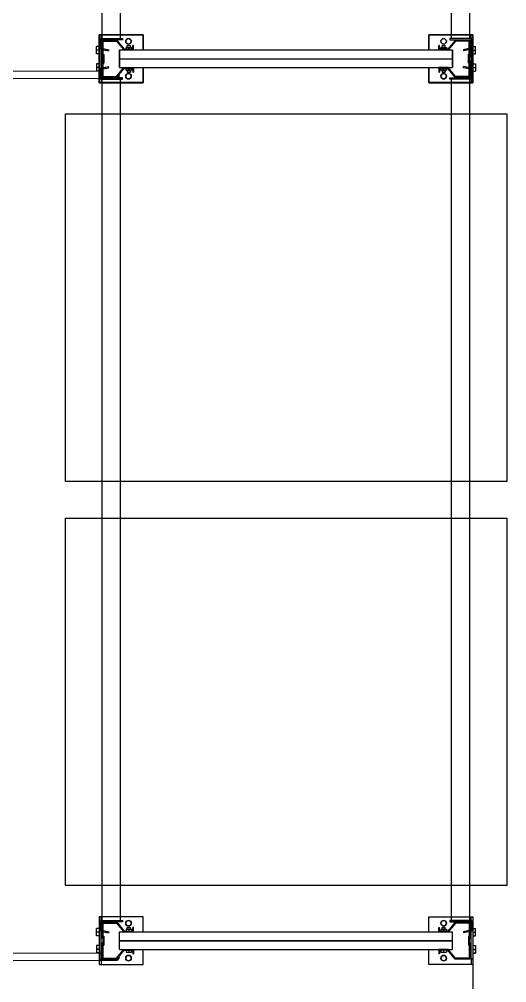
# Model space of a CAD drawing. Header units: metres. Extents: x 0 to 8715937, y -236336 to 216.
# Drawn here: x 140.698 to 142.023, y 73.08 to 75.702 of the extents above; entities that cross this region are included whole.
import ezdxf

# ---------------------------------------------------------------- set-up
doc = ezdxf.new("R2010")
doc.units = ezdxf.units.M
doc.header["$MEASUREMENT"] = 0
for name, color, linetype in [('0-BLOCK-EQUIPAMIENTO', 7, 'Continuous'), ('AAA BAST', 5, 'Continuous'), ('AAA CONECT', 3, 'Continuous'), ('AAA LARG', 1, 'Continuous'), ('AAA PALLETS', 7, 'Continuous'), ('INSTALACIONES', 165, 'Continuous')]:
    doc.layers.add(name, color=color, linetype=linetype)

# ---------------------------------------------------------------- blocks, each defined once
blk = doc.blocks.new('1A MODULO SIMPLE')
at = {"layer": 'AAA BAST'}
for points in [[(-2.1307, 1.015), (-2.1307, 1.017), (-2.1407, 1.017), (-2.1407, 1.04), (-2.1167, 1.06), (-2.1167, 1.1), (-2.1567, 1.1), (-2.1567, 1.098), (-2.1767, 1.098), (-2.1767, 1.1), (-2.2167, 1.1), (-2.2167, 1.06), (-2.1927, 1.04), (-2.1927, 1.017), (-2.2027, 1.017), (-2.2027, 1.015), (-2.1907, 1.015), (-2.1907, 1.0409), (-2.2147, 1.0609), (-2.2147, 1.098), (-2.1787, 1.098), (-2.1787, 1.096), (-2.1547, 1.096), (-2.1547, 1.098), (-2.1187, 1.098), (-2.1187, 1.0609), (-2.1427, 1.0409), (-2.1427, 1.015)], [(0.1973, 1.015), (0.1973, 1.017), (0.2073, 1.017), (0.2073, 1.04), (0.1833, 1.06), (0.1833, 1.1), (0.2233, 1.1), (0.2233, 1.098), (0.2433, 1.098), (0.2433, 1.1), (0.2833, 1.1), (0.2833, 1.06), (0.2593, 1.04), (0.2593, 1.017), (0.2693, 1.017), (0.2693, 1.015), (0.2573, 1.015), (0.2573, 1.0409), (0.2813, 1.0609), (0.2813, 1.098), (0.2453, 1.098), (0.2453, 1.096), (0.2213, 1.096), (0.2213, 1.098), (0.1853, 1.098), (0.1853, 1.0609), (0.2093, 1.0409), (0.2093, 1.015)], [(-2.1307, 0.185), (-2.1307, 0.183), (-2.1407, 0.183), (-2.1407, 0.16), (-2.1167, 0.14), (-2.1167, 0.1), (-2.1567, 0.1), (-2.1567, 0.102), (-2.1767, 0.102), (-2.1767, 0.1), (-2.2167, 0.1), (-2.2167, 0.14), (-2.1927, 0.16), (-2.1927, 0.183), (-2.2027, 0.183), (-2.2027, 0.185), (-2.1907, 0.185), (-2.1907, 0.1591), (-2.2147, 0.1391), (-2.2147, 0.102), (-2.1787, 0.102), (-2.1787, 0.104), (-2.1547, 0.104), (-2.1547, 0.102), (-2.1187, 0.102), (-2.1187, 0.1391), (-2.1427, 0.1591), (-2.1427, 0.185)], [(0.1973, 0.185), (0.1973, 0.183), (0.2073, 0.183), (0.2073, 0.16), (0.1833, 0.14), (0.1833, 0.1), (0.2233, 0.1), (0.2233, 0.102), (0.2433, 0.102), (0.2433, 0.1), (0.2833, 0.1), (0.2833, 0.14), (0.2593, 0.16), (0.2593, 0.183), (0.2693, 0.183), (0.2693, 0.185), (0.2573, 0.185), (0.2573, 0.1591), (0.2813, 0.1391), (0.2813, 0.102), (0.2453, 0.102), (0.2453, 0.104), (0.2213, 0.104), (0.2213, 0.102), (0.1853, 0.102), (0.1853, 0.1391), (0.2093, 0.1591), (0.2093, 0.185)]]:
    blk.add_hatch(color=251, dxfattribs=at).paths.add_polyline_path(points)
at = {"layer": 'AAA BAST', "color": 251}
for p, q in [((-2.2167, 1.1082), (-2.2317, 1.1082)), ((-2.2317, 1.1082), (-2.2317, 0.9882)), ((-2.2167, 1.1032), (-2.2317, 1.1032)), ((-2.1167, 1.1082), (-2.2167, 1.1082)), ((-2.2167, 1.1082), (-2.2167, 1.1032)), ((-2.2167, 1.1032), (-2.1167, 1.1032)), ((-2.2067, 1.1), (-2.2067, 1.1032)), ((-2.2067, 1.1032), (-2.1737, 1.1032)), ((-2.1802, 1.1152), (-2.2002, 1.1152)), ((-2.2002, 1.1082), (-2.2002, 1.1152)), ((-2.1902, 1.1082), (-2.1902, 1.1152)), ((-2.1802, 1.1082), (-2.1802, 1.1152)), ((-2.1737, 1.1), (-2.1737, 1.1032)), ((-2.1597, 1.1), (-2.1597, 1.1032)), ((-2.1532, 1.1152), (-2.1332, 1.1152)), ((-2.1532, 1.1082), (-2.1532, 1.1152)), ((-2.1432, 1.1082), (-2.1432, 1.1152)), ((-2.1332, 1.1082), (-2.1332, 1.1152)), ((-2.1267, 1.1), (-2.1267, 1.1032)), ((-2.1167, 1.1032), (-2.1167, 1.1082)), ((-2.1017, 1.1082), (-2.1167, 1.1082)), ((-2.1167, 1.1032), (-2.1017, 1.1032)), ((-2.1017, 0.9882), (-2.1017, 1.1082)), ((0.1683, 0.9882), (0.1683, 1.1082)), ((0.1683, 1.1082), (0.1833, 1.1082)), ((0.1833, 1.1032), (0.1683, 1.1032)), ((0.1833, 1.1032), (0.1833, 1.1082)), ((0.1833, 1.1082), (0.2833, 1.1082)), ((0.2833, 1.1032), (0.1833, 1.1032)), ((0.1933, 1.1), (0.1933, 1.1032)), ((0.2198, 1.1152), (0.1998, 1.1152)), ((0.1998, 1.1082), (0.1998, 1.1152)), ((0.2098, 1.1082), (0.2098, 1.1152)), ((0.2198, 1.1082), (0.2198, 1.1152)), ((0.2263, 1.1), (0.2263, 1.1032)), ((0.2403, 1.1), (0.2403, 1.1032)), ((0.2733, 1.1032), (0.2403, 1.1032)), ((0.2468, 1.1152), (0.2668, 1.1152)), ((0.2468, 1.1082), (0.2468, 1.1152)), ((0.2568, 1.1082), (0.2568, 1.1152)), ((0.2668, 1.1082), (0.2668, 1.1152)), ((0.2733, 1.1), (0.2733, 1.1032)), ((0.2833, 1.1082), (0.2833, 1.1032)), ((0.2833, 1.1082), (0.2983, 1.1082)), ((0.2833, 1.1032), (0.2983, 1.1032)), ((0.2983, 1.1082), (0.2983, 0.9882)), ((-2.1767, 1.1), (-2.2167, 1.1)), ((-2.2167, 1.1), (-2.2167, 1.06)), ((-2.2147, 1.098), (-2.2147, 1.0609)), ((-2.1787, 1.098), (-2.2147, 1.098)), ((-2.1787, 1.098), (-2.1787, 1.096)), ((-2.1547, 1.096), (-2.1787, 1.096)), ((-2.1767, 1.1), (-2.1767, 1.098)), ((-2.1767, 1.1), (-2.1737, 1.1)), ((-2.1567, 1.098), (-2.1767, 1.098)), ((-2.1567, 1.1), (-2.1597, 1.1)), ((-2.1167, 1.1), (-2.1567, 1.1)), ((-2.1567, 1.1), (-2.1567, 1.098)), ((-2.1187, 1.098), (-2.1547, 1.098)), ((-2.1547, 1.098), (-2.1547, 1.096)), ((-2.1187, 1.098), (-2.1187, 1.0609)), ((-2.1167, 1.1), (-2.1167, 1.06)), ((0.1833, 1.1), (0.2233, 1.1)), ((0.1833, 1.1), (0.1833, 1.06)), ((0.1853, 1.098), (0.1853, 1.0609)), ((0.1853, 1.098), (0.2213, 1.098)), ((0.2213, 1.098), (0.2213, 1.096)), ((0.2213, 1.096), (0.2453, 1.096)), ((0.2233, 1.1), (0.2233, 1.098)), ((0.2233, 1.1), (0.2263, 1.1)), ((0.2233, 1.098), (0.2433, 1.098)), ((0.2433, 1.1), (0.2403, 1.1)), ((0.2433, 1.1), (0.2833, 1.1)), ((0.2433, 1.1), (0.2433, 1.098)), ((0.2453, 1.098), (0.2813, 1.098)), ((0.2453, 1.098), (0.2453, 1.096)), ((0.2813, 1.098), (0.2813, 1.0609)), ((0.2833, 1.1), (0.2833, 1.06)), ((-2.2167, 1.06), (-2.1927, 1.04)), ((-2.2147, 1.0609), (-2.1907, 1.0409)), ((-2.1907, 1.053), (-2.1667, 1.053)), ((-2.1907, 0.147), (-2.1907, 1.053)), ((-2.1667, 1.053), (-2.1427, 1.053)), ((-2.1667, 0.147), (-2.1667, 1.053)), ((-2.1187, 1.0609), (-2.1427, 1.0409)), ((-2.1427, 0.147), (-2.1427, 1.053)), ((-2.1167, 1.06), (-2.1407, 1.04)), ((0.1833, 1.06), (0.2073, 1.04)), ((0.1853, 1.0609), (0.2093, 1.0409)), ((0.2333, 1.053), (0.2093, 1.053)), ((0.2093, 0.147), (0.2093, 1.053)), ((0.2573, 1.053), (0.2333, 1.053)), ((0.2333, 0.147), (0.2333, 1.053)), ((0.2813, 1.0609), (0.2573, 1.0409)), ((0.2573, 0.147), (0.2573, 1.053)), ((0.2833, 1.06), (0.2593, 1.04)), ((-2.1927, 1.036), (-2.1977, 1.036)), ((-2.1977, 1.021), (-2.1977, 1.036)), ((-2.1927, 1.0285), (-2.1977, 1.0285)), ((-2.1927, 1.04), (-2.1927, 1.017)), ((-2.1907, 1.0409), (-2.1907, 1.015)), ((-2.1427, 1.0409), (-2.1427, 1.015)), ((-2.1407, 1.04), (-2.1407, 1.017)), ((-2.1357, 1.036), (-2.1407, 1.036)), ((-2.1407, 1.021), (-2.1407, 1.036)), ((-2.1357, 1.0285), (-2.1407, 1.0285)), ((-2.1357, 1.021), (-2.1357, 1.036)), ((-2.1357, 1.0328), (-2.1307, 1.0328)), ((-2.1357, 1.0243), (-2.1307, 1.0243)), ((-2.1307, 1.0243), (-2.1307, 1.0328)), ((0.2023, 1.0328), (0.1973, 1.0328)), ((0.1973, 1.0243), (0.1973, 1.0328)), ((0.2023, 1.0243), (0.1973, 1.0243)), ((0.2023, 1.036), (0.2073, 1.036)), ((0.2023, 1.021), (0.2023, 1.036)), ((0.2023, 1.0285), (0.2073, 1.0285)), ((0.2073, 1.04), (0.2073, 1.017)), ((0.2073, 1.021), (0.2073, 1.036)), ((0.2093, 1.0409), (0.2093, 1.015)), ((0.2573, 1.0409), (0.2573, 1.015)), ((0.2593, 1.04), (0.2593, 1.017)), ((0.2593, 1.036), (0.2643, 1.036)), ((0.2593, 1.0285), (0.2643, 1.0285)), ((0.2643, 1.021), (0.2643, 1.036)), ((-2.1927, 1.017), (-2.2027, 1.017)), ((-2.2027, 1.017), (-2.2027, 1.015)), ((-2.1907, 1.015), (-2.2027, 1.015)), ((-2.1927, 1.021), (-2.1977, 1.021)), ((-2.1427, 1.015), (-2.1307, 1.015)), ((-2.1357, 1.021), (-2.1407, 1.021)), ((-2.1407, 1.017), (-2.1307, 1.017)), ((-2.1307, 1.015), (-2.1307, 1.017)), ((0.2073, 1.017), (0.1973, 1.017)), ((0.1973, 1.015), (0.1973, 1.017)), ((0.2093, 1.015), (0.1973, 1.015)), ((0.2023, 1.021), (0.2073, 1.021)), ((0.2573, 1.015), (0.2693, 1.015)), ((0.2593, 1.021), (0.2643, 1.021)), ((0.2593, 1.017), (0.2693, 1.017)), ((0.2693, 1.017), (0.2693, 1.015)), ((-2.2317, 0.9882), (-2.1907, 0.9882)), ((-2.1427, 0.9882), (-2.1017, 0.9882)), ((0.2093, 0.9882), (0.1683, 0.9882)), ((0.2983, 0.9882), (0.2573, 0.9882)), ((-2.2317, 0.0918), (-2.2317, 0.2118)), ((-2.2317, 0.2118), (-2.1907, 0.2118)), ((-2.1427, 0.2118), (-2.1017, 0.2118)), ((-2.1017, 0.2118), (-2.1017, 0.0918)), ((0.2093, 0.2118), (0.1683, 0.2118)), ((0.1683, 0.2118), (0.1683, 0.0918)), ((0.2983, 0.2118), (0.2573, 0.2118)), ((0.2983, 0.0918), (0.2983, 0.2118)), ((-2.1907, 0.185), (-2.2027, 0.185)), ((-2.2027, 0.183), (-2.2027, 0.185)), ((-2.1907, 0.1591), (-2.1907, 0.185)), ((-2.1427, 0.1591), (-2.1427, 0.185)), ((-2.1427, 0.185), (-2.1307, 0.185)), ((-2.1307, 0.185), (-2.1307, 0.183)), ((0.2093, 0.185), (0.1973, 0.185)), ((0.1973, 0.185), (0.1973, 0.183)), ((0.2093, 0.1591), (0.2093, 0.185)), ((0.2573, 0.1591), (0.2573, 0.185)), ((0.2573, 0.185), (0.2693, 0.185)), ((0.2693, 0.183), (0.2693, 0.185)), ((-2.2167, 0.14), (-2.1927, 0.16)), ((-2.2147, 0.1391), (-2.1907, 0.1591)), ((-2.1927, 0.183), (-2.2027, 0.183)), ((-2.1927, 0.1801), (-2.1977, 0.1801)), ((-2.1977, 0.1651), (-2.1977, 0.1801)), ((-2.1927, 0.1726), (-2.1977, 0.1726)), ((-2.1927, 0.1651), (-2.1977, 0.1651)), ((-2.1927, 0.16), (-2.1927, 0.183)), ((-2.1187, 0.1391), (-2.1427, 0.1591)), ((-2.1407, 0.16), (-2.1407, 0.183)), ((-2.1407, 0.183), (-2.1307, 0.183)), ((-2.1357, 0.1801), (-2.1407, 0.1801)), ((-2.1407, 0.1651), (-2.1407, 0.1801)), ((-2.1357, 0.1726), (-2.1407, 0.1726)), ((-2.1357, 0.1651), (-2.1407, 0.1651)), ((-2.1167, 0.14), (-2.1407, 0.16)), ((-2.1357, 0.1651), (-2.1357, 0.1801)), ((-2.1357, 0.1768), (-2.1307, 0.1768)), ((-2.1357, 0.1683), (-2.1307, 0.1683)), ((-2.1307, 0.1683), (-2.1307, 0.1768)), ((0.1833, 0.14), (0.2073, 0.16)), ((0.1853, 0.1391), (0.2093, 0.1591)), ((0.2073, 0.183), (0.1973, 0.183)), ((0.2023, 0.1768), (0.1973, 0.1768)), ((0.1973, 0.1683), (0.1973, 0.1768)), ((0.2023, 0.1683), (0.1973, 0.1683)), ((0.2023, 0.1801), (0.2073, 0.1801)), ((0.2023, 0.1651), (0.2023, 0.1801)), ((0.2023, 0.1726), (0.2073, 0.1726)), ((0.2023, 0.1651), (0.2073, 0.1651)), ((0.2073, 0.16), (0.2073, 0.183)), ((0.2073, 0.1651), (0.2073, 0.1801)), ((0.2813, 0.1391), (0.2573, 0.1591)), ((0.2593, 0.16), (0.2593, 0.183)), ((0.2593, 0.183), (0.2693, 0.183)), ((0.2593, 0.1801), (0.2643, 0.1801)), ((0.2593, 0.1726), (0.2643, 0.1726)), ((0.2593, 0.1651), (0.2643, 0.1651)), ((0.2833, 0.14), (0.2593, 0.16)), ((0.2643, 0.1651), (0.2643, 0.1801)), ((-2.2167, 0.1), (-2.2167, 0.14)), ((-2.2147, 0.102), (-2.2147, 0.1391)), ((-2.1907, 0.147), (-2.1667, 0.147)), ((-2.1667, 0.147), (-2.1427, 0.147)), ((-2.1187, 0.102), (-2.1187, 0.1391)), ((-2.1167, 0.1), (-2.1167, 0.14)), ((0.1833, 0.1), (0.1833, 0.14)), ((0.1853, 0.102), (0.1853, 0.1391)), ((0.2333, 0.147), (0.2093, 0.147)), ((0.2573, 0.147), (0.2333, 0.147)), ((0.2813, 0.102), (0.2813, 0.1391)), ((0.2833, 0.1), (0.2833, 0.14)), ((-2.2167, 0.0968), (-2.2317, 0.0968)), ((-2.2167, 0.0918), (-2.2317, 0.0918)), ((-2.1767, 0.1), (-2.2167, 0.1)), ((-2.2167, 0.0968), (-2.1167, 0.0968)), ((-2.2167, 0.0918), (-2.2167, 0.0968)), ((-2.1167, 0.0918), (-2.2167, 0.0918)), ((-2.1787, 0.102), (-2.2147, 0.102)), ((-2.2067, 0.1), (-2.2067, 0.0968)), ((-2.2067, 0.0968), (-2.1737, 0.0968)), ((-2.2002, 0.0918), (-2.2002, 0.0848)), ((-2.1802, 0.0848), (-2.2002, 0.0848)), ((-2.1902, 0.0918), (-2.1902, 0.0848)), ((-2.1802, 0.0918), (-2.1802, 0.0848)), ((-2.1787, 0.102), (-2.1787, 0.104)), ((-2.1547, 0.104), (-2.1787, 0.104)), ((-2.1567, 0.102), (-2.1767, 0.102)), ((-2.1767, 0.1), (-2.1767, 0.102)), ((-2.1767, 0.1), (-2.1737, 0.1)), ((-2.1737, 0.1), (-2.1737, 0.0968)), ((-2.1597, 0.1), (-2.1597, 0.0968)), ((-2.1567, 0.1), (-2.1597, 0.1)), ((-2.1567, 0.1), (-2.1567, 0.102)), ((-2.1167, 0.1), (-2.1567, 0.1)), ((-2.1547, 0.102), (-2.1547, 0.104)), ((-2.1187, 0.102), (-2.1547, 0.102)), ((-2.1532, 0.0918), (-2.1532, 0.0848)), ((-2.1532, 0.0848), (-2.1332, 0.0848)), ((-2.1432, 0.0918), (-2.1432, 0.0848)), ((-2.1332, 0.0918), (-2.1332, 0.0848)), ((-2.1267, 0.1), (-2.1267, 0.0968)), ((-2.1167, 0.0968), (-2.1167, 0.0918)), ((-2.1167, 0.0968), (-2.1017, 0.0968)), ((-2.1017, 0.0918), (-2.1167, 0.0918)), ((0.1833, 0.0968), (0.1683, 0.0968)), ((0.1683, 0.0918), (0.1833, 0.0918)), ((0.1833, 0.1), (0.2233, 0.1)), ((0.2833, 0.0968), (0.1833, 0.0968)), ((0.1833, 0.0968), (0.1833, 0.0918)), ((0.1833, 0.0918), (0.2833, 0.0918)), ((0.1853, 0.102), (0.2213, 0.102)), ((0.1933, 0.1), (0.1933, 0.0968)), ((0.1998, 0.0918), (0.1998, 0.0848)), ((0.2198, 0.0848), (0.1998, 0.0848)), ((0.2098, 0.0918), (0.2098, 0.0848)), ((0.2198, 0.0918), (0.2198, 0.0848)), ((0.2213, 0.102), (0.2213, 0.104)), ((0.2213, 0.104), (0.2453, 0.104)), ((0.2233, 0.102), (0.2433, 0.102)), ((0.2233, 0.1), (0.2233, 0.102)), ((0.2233, 0.1), (0.2263, 0.1)), ((0.2263, 0.1), (0.2263, 0.0968)), ((0.2403, 0.1), (0.2403, 0.0968)), ((0.2433, 0.1), (0.2403, 0.1)), ((0.2733, 0.0968), (0.2403, 0.0968)), ((0.2433, 0.1), (0.2433, 0.102)), ((0.2433, 0.1), (0.2833, 0.1)), ((0.2453, 0.102), (0.2453, 0.104)), ((0.2453, 0.102), (0.2813, 0.102)), ((0.2468, 0.0918), (0.2468, 0.0848)), ((0.2468, 0.0848), (0.2668, 0.0848)), ((0.2568, 0.0918), (0.2568, 0.0848)), ((0.2668, 0.0918), (0.2668, 0.0848)), ((0.2733, 0.1), (0.2733, 0.0968)), ((0.2833, 0.0918), (0.2833, 0.0968)), ((0.2833, 0.0968), (0.2983, 0.0968)), ((0.2833, 0.0918), (0.2983, 0.0918))]:
    blk.add_line(p, q, dxfattribs=at)
for centre in [(-2.2141, 1.0285), (-2.1192, 1.0285), (0.1859, 1.0285), (0.2808, 1.0285), (-2.2141, 0.1715), (-2.1192, 0.1715), (0.1859, 0.1715), (0.2808, 0.1715)]:
    blk.add_circle(centre, 0.0075, dxfattribs=at)
at = {"layer": 'AAA LARG', "color": 251}
for p, q in [((-2.1407, 1.105), (-2.1454, 1.0829)), ((-2.1381, 1.1018), (-2.1422, 1.0822)), ((-2.1407, 1.105), (-2.1117, 1.105)), ((-2.1149, 1.1018), (-2.1381, 1.1018)), ((-2.1149, 1.045), (-2.1149, 1.1018)), ((-2.1117, 1.105), (-2.1117, 1.045)), ((0.2073, 1.105), (0.1783, 1.105)), ((0.1783, 1.105), (0.1783, 1.045)), ((0.1815, 1.045), (0.1815, 1.1018)), ((0.1815, 1.1018), (0.2047, 1.1018)), ((0.2047, 1.1018), (0.2089, 1.0822)), ((0.2073, 1.105), (0.212, 1.0829)), ((-2.1422, 1.0822), (-2.1454, 1.0829)), ((-2.1117, 1.1), (0.1783, 1.1)), ((0.2089, 1.0822), (0.212, 1.0829)), ((-2.1117, 1.05), (0.1783, 1.05)), ((-2.1117, 1.045), (-2.1149, 1.045)), ((0.1783, 1.045), (0.1815, 1.045)), ((-2.1117, 0.155), (-2.1149, 0.155)), ((-2.1149, 0.155), (-2.1149, 0.0982)), ((-2.1117, 0.095), (-2.1117, 0.155)), ((-2.1117, 0.15), (0.1783, 0.15)), ((0.1783, 0.095), (0.1783, 0.155)), ((0.1783, 0.155), (0.1815, 0.155)), ((0.1815, 0.155), (0.1815, 0.0982)), ((-2.1422, 0.1178), (-2.1454, 0.1171)), ((-2.1407, 0.095), (-2.1454, 0.1171)), ((-2.1381, 0.0982), (-2.1422, 0.1178)), ((0.2047, 0.0982), (0.2089, 0.1178)), ((0.2073, 0.095), (0.212, 0.1171)), ((0.2089, 0.1178), (0.212, 0.1171)), ((-2.1407, 0.095), (-2.1117, 0.095)), ((-2.1149, 0.0982), (-2.1381, 0.0982)), ((-2.1117, 0.1), (0.1783, 0.1)), ((0.2073, 0.095), (0.1783, 0.095)), ((0.1815, 0.0982), (0.2047, 0.0982))]:
    blk.add_line(p, q, dxfattribs=at)
at = {"layer": 'AAA PALLETS', "color": 251, "ltscale": 0.21}
for p, q in [((-1.0167, 1.2), (-2.0167, 1.2)), ((-2.0167, 1.2), (-2.0167, 0)), ((-1.0167, 0), (-1.0167, 1.2)), ((0.0833, 1.2), (-0.9167, 1.2)), ((-0.9167, 1.2), (-0.9167, 0)), ((0.0833, 0), (0.0833, 1.2)), ((-2.0167, 0), (-1.0167, 0)), ((-0.9167, 0), (0.0833, 0))]:
    blk.add_line(p, q, dxfattribs=at)
blk = doc.blocks.new('1A MODULO D FTE COL')
at = {"layer": 'AAA CONECT', "color": 251, "lineweight": 5}
for p, q in [((-2.213, 0.5973), (-2.2207, 0.5909)), ((-2.2207, 0.59), (-2.2207, -0.0409)), ((-2.2117, 0.5958), (-2.2187, 0.59)), ((-2.2187, 0.5484), (-2.2187, 0.59)), ((-2.213, 0.5973), (-2.2117, 0.5958)), ((0.187, 0.5973), (0.1793, 0.5909)), ((0.1793, 0.59), (0.1793, -0.0409)), ((0.1883, 0.5958), (0.1813, 0.59)), ((0.1813, 0.5484), (0.1813, 0.59)), ((0.187, 0.5973), (0.1883, 0.5958)), ((-2.2187, 0.5484), (-2.2057, 0.5484)), ((-2.2007, 0.5434), (-2.2057, 0.5484)), ((-2.2007, 0.5434), (-2.2007, 0.0066)), ((0.1813, 0.5484), (0.1943, 0.5484)), ((0.1993, 0.5434), (0.1943, 0.5484)), ((0.1993, 0.5434), (0.1993, 0.0066)), ((-2.2187, 0.0016), (-2.2187, -0.04)), ((-2.2187, 0.0016), (-2.2057, 0.0016)), ((-2.2007, 0.0066), (-2.2057, 0.0016)), ((0.1813, 0.0016), (0.1813, -0.04)), ((0.1813, 0.0016), (0.1943, 0.0016)), ((0.1993, 0.0066), (0.1943, 0.0016)), ((-2.213, -0.0473), (-2.2207, -0.0409)), ((-2.2117, -0.0458), (-2.2187, -0.04)), ((-2.213, -0.0473), (-2.2117, -0.0458)), ((0.187, -0.0473), (0.1793, -0.0409)), ((0.1883, -0.0458), (0.1813, -0.04)), ((0.187, -0.0473), (0.1883, -0.0458))]:
    blk.add_line(p, q, dxfattribs=at)
at = {"layer": 'AAA BAST', "color": 251, "lineweight": 5}
for p in [(0, 0.45), (0, -1.1)]:
    blk.add_blockref('1A MODULO SIMPLE', p, dxfattribs=at)
blk = doc.blocks.new('DPM-EQUIPAMIENTO')
at = {"layer": 'INSTALACIONES', "ltscale": 0.1}
blk.add_line((54.2115, 73.1293), (54.2115, 72.1293), dxfattribs=at)
at = {"layer": 'AAA BAST', "xscale": -1, "rotation": 270}
for p in [(52.6533, 77.7609), (52.6533, 75.3609)]:
    blk.add_blockref('1A MODULO D FTE COL', p, dxfattribs=at)

msp = doc.modelspace()

# ---------------------------------------------------------------- hatches: boundary and pattern name
at = {"layer": 'AAA BAST'}
for points in [[(141.0083, 75.5583), (141.0063, 75.5583), (141.0063, 75.5683), (140.9833, 75.5683), (140.9633, 75.5443), (140.9233, 75.5443), (140.9233, 75.5843), (140.9253, 75.5843), (140.9253, 75.6043), (140.9233, 75.6043), (140.9233, 75.6443), (140.9633, 75.6443), (140.9833, 75.6203), (141.0063, 75.6203), (141.0063, 75.6303), (141.0083, 75.6303), (141.0083, 75.6183), (140.9824, 75.6183), (140.9624, 75.6423), (140.9253, 75.6423), (140.9253, 75.6063), (140.9273, 75.6063), (140.9273, 75.5823), (140.9253, 75.5823), (140.9253, 75.5463), (140.9624, 75.5463), (140.9824, 75.5703), (141.0083, 75.5703)], [(141.0083, 75.6303), (141.0063, 75.6303), (141.0063, 75.6203), (140.9833, 75.6203), (140.9633, 75.6443), (140.9233, 75.6443), (140.9233, 75.6043), (140.9253, 75.6043), (140.9253, 75.5843), (140.9233, 75.5843), (140.9233, 75.5443), (140.9633, 75.5443), (140.9833, 75.5683), (141.0063, 75.5683), (141.0063, 75.5583), (141.0083, 75.5583), (141.0083, 75.5703), (140.9824, 75.5703), (140.9624, 75.5463), (140.9253, 75.5463), (140.9253, 75.5823), (140.9273, 75.5823), (140.9273, 75.6063), (140.9253, 75.6063), (140.9253, 75.6423), (140.9624, 75.6423), (140.9824, 75.6183), (141.0083, 75.6183)], [(141.8383, 75.5583), (141.8403, 75.5583), (141.8403, 75.5683), (141.8633, 75.5683), (141.8833, 75.5443), (141.9233, 75.5443), (141.9233, 75.5843), (141.9213, 75.5843), (141.9213, 75.6043), (141.9233, 75.6043), (141.9233, 75.6443), (141.8833, 75.6443), (141.8633, 75.6203), (141.8403, 75.6203), (141.8403, 75.6303), (141.8383, 75.6303), (141.8383, 75.6183), (141.8642, 75.6183), (141.8842, 75.6423), (141.9213, 75.6423), (141.9213, 75.6063), (141.9193, 75.6063), (141.9193, 75.5823), (141.9213, 75.5823), (141.9213, 75.5463), (141.8842, 75.5463), (141.8642, 75.5703), (141.8383, 75.5703)], [(141.8383, 75.6303), (141.8403, 75.6303), (141.8403, 75.6203), (141.8633, 75.6203), (141.8833, 75.6443), (141.9233, 75.6443), (141.9233, 75.6043), (141.9213, 75.6043), (141.9213, 75.5843), (141.9233, 75.5843), (141.9233, 75.5443), (141.8833, 75.5443), (141.8633, 75.5683), (141.8403, 75.5683), (141.8403, 75.5583), (141.8383, 75.5583), (141.8383, 75.5703), (141.8642, 75.5703), (141.8842, 75.5463), (141.9213, 75.5463), (141.9213, 75.5823), (141.9193, 75.5823), (141.9193, 75.6063), (141.9213, 75.6063), (141.9213, 75.6423), (141.8842, 75.6423), (141.8642, 75.6183), (141.8383, 75.6183)], [(141.0083, 73.2303), (141.0063, 73.2303), (141.0063, 73.2203), (140.9833, 73.2203), (140.9633, 73.2443), (140.9233, 73.2443), (140.9233, 73.2043), (140.9253, 73.2043), (140.9253, 73.1843), (140.9233, 73.1843), (140.9233, 73.1443), (140.9633, 73.1443), (140.9833, 73.1683), (141.0063, 73.1683), (141.0063, 73.1583), (141.0083, 73.1583), (141.0083, 73.1703), (140.9824, 73.1703), (140.9624, 73.1463), (140.9253, 73.1463), (140.9253, 73.1823), (140.9273, 73.1823), (140.9273, 73.2063), (140.9253, 73.2063), (140.9253, 73.2423), (140.9624, 73.2423), (140.9824, 73.2183), (141.0083, 73.2183)], [(141.8383, 73.2303), (141.8403, 73.2303), (141.8403, 73.2203), (141.8633, 73.2203), (141.8833, 73.2443), (141.9233, 73.2443), (141.9233, 73.2043), (141.9213, 73.2043), (141.9213, 73.1843), (141.9233, 73.1843), (141.9233, 73.1443), (141.8833, 73.1443), (141.8633, 73.1683), (141.8403, 73.1683), (141.8403, 73.1583), (141.8383, 73.1583), (141.8383, 73.1703), (141.8642, 73.1703), (141.8842, 73.1463), (141.9213, 73.1463), (141.9213, 73.1823), (141.9193, 73.1823), (141.9193, 73.2063), (141.9213, 73.2063), (141.9213, 73.2423), (141.8842, 73.2423), (141.8642, 73.2183), (141.8383, 73.2183)]]:
    msp.add_hatch(color=251, dxfattribs=at).paths.add_polyline_path(points)

# ---------------------------------------------------------------- linework, layer by layer
at = {"layer": 'AAA BAST', "color": 251}
for p, q in [((140.9151, 75.6443), (140.9151, 75.6593)), ((140.9151, 75.6593), (141.0351, 75.6593)), ((141.0351, 75.6593), (140.9151, 75.6593)), ((140.9151, 75.6593), (140.9151, 75.6443)), ((140.9151, 75.5443), (140.9151, 75.6443)), ((140.9151, 75.6443), (140.9201, 75.6443)), ((140.9201, 75.6443), (140.9151, 75.6443)), ((140.9151, 75.6443), (140.9151, 75.5443)), ((140.9201, 75.6443), (140.9201, 75.6593)), ((140.9201, 75.6443), (140.9201, 75.6593)), ((140.9201, 75.6443), (140.9201, 75.5443)), ((140.9201, 75.5443), (140.9201, 75.6443)), ((140.9233, 75.6043), (140.9233, 75.6443)), ((140.9233, 75.6443), (140.9633, 75.6443)), ((140.9233, 75.6443), (140.9233, 75.6043)), ((140.9233, 75.6443), (140.9633, 75.6443)), ((140.9633, 75.6443), (140.9833, 75.6203)), ((140.9633, 75.6443), (140.9833, 75.6203)), ((141.0351, 75.6593), (141.0351, 75.6183)), ((141.0351, 75.6183), (141.0351, 75.6593)), ((141.9315, 75.6593), (141.8115, 75.6593)), ((141.8115, 75.6593), (141.8115, 75.6183)), ((141.8115, 75.6183), (141.8115, 75.6593)), ((141.8115, 75.6593), (141.9315, 75.6593)), ((141.8833, 75.6443), (141.8633, 75.6203)), ((141.8833, 75.6443), (141.8633, 75.6203)), ((141.9233, 75.6443), (141.8833, 75.6443)), ((141.9233, 75.6443), (141.8833, 75.6443)), ((141.9233, 75.6043), (141.9233, 75.6443)), ((141.9233, 75.6443), (141.9233, 75.6043)), ((141.9265, 75.6443), (141.9265, 75.6593)), ((141.9265, 75.6443), (141.9265, 75.6593)), ((141.9265, 75.6443), (141.9265, 75.5443)), ((141.9315, 75.6443), (141.9265, 75.6443)), ((141.9265, 75.5443), (141.9265, 75.6443)), ((141.9265, 75.6443), (141.9315, 75.6443)), ((141.9315, 75.6443), (141.9315, 75.6593)), ((141.9315, 75.6593), (141.9315, 75.6443)), ((141.9315, 75.5443), (141.9315, 75.6443)), ((141.9315, 75.6443), (141.9315, 75.5443)), ((140.9081, 75.6078), (140.9081, 75.6278)), ((140.9151, 75.6278), (140.9081, 75.6278)), ((140.9081, 75.6078), (140.9081, 75.6278)), ((140.9151, 75.6278), (140.9081, 75.6278)), ((140.9151, 75.6178), (140.9081, 75.6178)), ((140.9151, 75.6178), (140.9081, 75.6178)), ((140.9233, 75.6343), (140.9201, 75.6343)), ((140.9201, 75.6343), (140.9201, 75.6013)), ((140.9233, 75.6343), (140.9201, 75.6343)), ((140.9253, 75.6423), (140.9624, 75.6423)), ((140.9253, 75.6063), (140.9253, 75.6423)), ((140.9253, 75.6423), (140.9624, 75.6423)), ((140.9253, 75.6423), (140.9253, 75.6063)), ((140.9624, 75.6423), (140.9824, 75.6183)), ((140.9624, 75.6423), (140.9824, 75.6183)), ((140.9703, 75.6183), (140.9703, 75.5943)), ((140.9703, 75.6183), (141.8763, 75.6183)), ((140.9703, 75.5943), (140.9703, 75.6183)), ((140.9703, 75.6183), (141.8763, 75.6183)), ((140.9824, 75.6183), (141.0083, 75.6183)), ((140.9824, 75.6183), (141.0083, 75.6183)), ((140.9833, 75.6203), (141.0063, 75.6203)), ((140.9833, 75.6203), (141.0063, 75.6203)), ((140.9884, 75.6203), (140.9884, 75.6253)), ((140.9884, 75.6253), (141.0034, 75.6253)), ((140.9884, 75.6253), (140.9884, 75.6203)), ((140.9884, 75.6253), (141.0034, 75.6253)), ((140.9884, 75.6203), (141.0034, 75.6203)), ((140.9916, 75.6253), (140.9916, 75.6303)), ((140.9916, 75.6303), (141.0001, 75.6303)), ((140.9959, 75.6203), (140.9959, 75.6253)), ((140.9959, 75.6253), (140.9959, 75.6203)), ((141.0001, 75.6253), (141.0001, 75.6303)), ((141.0034, 75.6203), (141.0034, 75.6253)), ((141.0034, 75.6253), (141.0034, 75.6203)), ((141.0063, 75.6203), (141.0063, 75.6303)), ((141.0063, 75.6303), (141.0083, 75.6303)), ((141.0063, 75.6203), (141.0063, 75.6303)), ((141.0083, 75.6303), (141.0063, 75.6303)), ((141.0083, 75.6183), (141.0083, 75.6303)), ((141.0083, 75.6183), (141.0083, 75.6303)), ((141.8383, 75.6183), (141.8383, 75.6303)), ((141.8403, 75.6303), (141.8383, 75.6303)), ((141.8383, 75.6183), (141.8383, 75.6303)), ((141.8383, 75.6303), (141.8403, 75.6303)), ((141.8642, 75.6183), (141.8383, 75.6183)), ((141.8642, 75.6183), (141.8383, 75.6183)), ((141.8403, 75.6203), (141.8403, 75.6303)), ((141.8403, 75.6203), (141.8403, 75.6303)), ((141.8633, 75.6203), (141.8403, 75.6203)), ((141.8633, 75.6203), (141.8403, 75.6203)), ((141.8443, 75.6203), (141.8443, 75.6253)), ((141.8443, 75.6253), (141.8593, 75.6253)), ((141.8443, 75.6253), (141.8443, 75.6203)), ((141.8443, 75.6253), (141.8593, 75.6253)), ((141.8443, 75.6203), (141.8593, 75.6203)), ((141.8476, 75.6253), (141.8476, 75.6303)), ((141.8476, 75.6303), (141.8561, 75.6303)), ((141.8518, 75.6203), (141.8518, 75.6253)), ((141.8518, 75.6253), (141.8518, 75.6203)), ((141.8561, 75.6253), (141.8561, 75.6303)), ((141.8593, 75.6203), (141.8593, 75.6253)), ((141.8593, 75.6253), (141.8593, 75.6203)), ((141.8842, 75.6423), (141.8642, 75.6183)), ((141.8842, 75.6423), (141.8642, 75.6183)), ((141.8763, 75.6183), (141.8763, 75.5943)), ((141.8763, 75.5943), (141.8763, 75.6183)), ((141.9213, 75.6423), (141.8842, 75.6423)), ((141.9213, 75.6423), (141.8842, 75.6423)), ((141.9213, 75.6063), (141.9213, 75.6423)), ((141.9213, 75.6423), (141.9213, 75.6063)), ((141.9233, 75.6343), (141.9265, 75.6343)), ((141.9233, 75.6343), (141.9265, 75.6343)), ((141.9265, 75.6343), (141.9265, 75.6013)), ((141.9315, 75.6278), (141.9385, 75.6278)), ((141.9315, 75.6278), (141.9385, 75.6278)), ((141.9315, 75.6178), (141.9385, 75.6178)), ((141.9315, 75.6178), (141.9385, 75.6178)), ((141.9385, 75.6078), (141.9385, 75.6278)), ((141.9385, 75.6078), (141.9385, 75.6278)), ((140.9151, 75.6078), (140.9081, 75.6078)), ((140.9151, 75.6078), (140.9081, 75.6078)), ((140.9233, 75.6013), (140.9201, 75.6013)), ((140.9233, 75.6013), (140.9201, 75.6013)), ((140.9233, 75.6043), (140.9253, 75.6043)), ((140.9233, 75.6043), (140.9233, 75.6013)), ((140.9233, 75.6043), (140.9253, 75.6043)), ((140.9233, 75.6043), (140.9233, 75.6013)), ((140.9253, 75.6063), (140.9273, 75.6063)), ((140.9253, 75.6063), (140.9273, 75.6063)), ((140.9253, 75.5843), (140.9253, 75.6043)), ((140.9253, 75.6043), (140.9253, 75.5843)), ((140.9273, 75.5823), (140.9273, 75.6063)), ((140.9273, 75.6063), (140.9273, 75.5823)), ((140.9703, 75.5943), (140.9703, 75.5703)), ((140.9703, 75.5943), (141.8763, 75.5943)), ((140.9703, 75.5703), (140.9703, 75.5943)), ((140.9703, 75.5943), (141.8763, 75.5943)), ((141.8763, 75.5943), (141.8763, 75.5703)), ((141.8763, 75.5703), (141.8763, 75.5943)), ((141.9213, 75.6063), (141.9193, 75.6063)), ((141.9193, 75.5823), (141.9193, 75.6063)), ((141.9213, 75.6063), (141.9193, 75.6063)), ((141.9193, 75.6063), (141.9193, 75.5823)), ((141.9213, 75.5843), (141.9213, 75.6043)), ((141.9233, 75.6043), (141.9213, 75.6043)), ((141.9213, 75.6043), (141.9213, 75.5843)), ((141.9233, 75.6043), (141.9213, 75.6043)), ((141.9233, 75.6043), (141.9233, 75.6013)), ((141.9233, 75.6043), (141.9233, 75.6013)), ((141.9233, 75.6013), (141.9265, 75.6013)), ((141.9233, 75.6013), (141.9265, 75.6013)), ((141.9315, 75.6078), (141.9385, 75.6078)), ((141.9315, 75.6078), (141.9385, 75.6078)), ((140.9081, 75.5808), (140.9081, 75.5608)), ((140.9151, 75.5808), (140.9081, 75.5808)), ((140.9081, 75.5808), (140.9081, 75.5608)), ((140.9151, 75.5808), (140.9081, 75.5808)), ((140.9151, 75.5708), (140.9081, 75.5708)), ((140.9151, 75.5708), (140.9081, 75.5708)), ((140.9233, 75.5873), (140.9201, 75.5873)), ((140.9233, 75.5873), (140.9201, 75.5873)), ((140.9201, 75.5543), (140.9201, 75.5873)), ((140.9233, 75.5843), (140.9233, 75.5873)), ((140.9233, 75.5843), (140.9233, 75.5873)), ((140.9233, 75.5443), (140.9233, 75.5843)), ((140.9233, 75.5843), (140.9253, 75.5843)), ((140.9233, 75.5843), (140.9233, 75.5443)), ((140.9233, 75.5843), (140.9253, 75.5843)), ((140.9253, 75.5463), (140.9253, 75.5823)), ((140.9253, 75.5823), (140.9273, 75.5823)), ((140.9253, 75.5823), (140.9253, 75.5463)), ((140.9253, 75.5823), (140.9273, 75.5823)), ((140.9624, 75.5463), (140.9824, 75.5703)), ((140.9624, 75.5463), (140.9824, 75.5703)), ((140.9633, 75.5443), (140.9833, 75.5683)), ((140.9633, 75.5443), (140.9833, 75.5683)), ((140.9703, 75.5703), (141.8763, 75.5703)), ((140.9703, 75.5703), (141.8763, 75.5703)), ((140.9824, 75.5703), (141.0083, 75.5703)), ((140.9824, 75.5703), (141.0083, 75.5703)), ((140.9833, 75.5683), (141.0063, 75.5683)), ((140.9833, 75.5683), (141.0063, 75.5683)), ((140.9884, 75.5633), (140.9884, 75.5683)), ((140.9884, 75.5683), (141.0034, 75.5683)), ((140.9884, 75.5683), (140.9884, 75.5633)), ((140.9959, 75.5633), (140.9959, 75.5683)), ((140.9959, 75.5683), (140.9959, 75.5633)), ((141.0034, 75.5633), (141.0034, 75.5683)), ((141.0034, 75.5683), (141.0034, 75.5633)), ((141.0063, 75.5683), (141.0063, 75.5583)), ((141.0063, 75.5683), (141.0063, 75.5583)), ((141.0083, 75.5703), (141.0083, 75.5583)), ((141.0083, 75.5703), (141.0083, 75.5583)), ((141.0351, 75.5703), (141.0351, 75.5293)), ((141.0351, 75.5293), (141.0351, 75.5703)), ((141.8115, 75.5703), (141.8115, 75.5293)), ((141.8115, 75.5293), (141.8115, 75.5703)), ((141.8642, 75.5703), (141.8383, 75.5703)), ((141.8383, 75.5703), (141.8383, 75.5583)), ((141.8642, 75.5703), (141.8383, 75.5703)), ((141.8383, 75.5703), (141.8383, 75.5583)), ((141.8633, 75.5683), (141.8403, 75.5683)), ((141.8403, 75.5683), (141.8403, 75.5583)), ((141.8633, 75.5683), (141.8403, 75.5683)), ((141.8403, 75.5683), (141.8403, 75.5583)), ((141.8443, 75.5633), (141.8443, 75.5683)), ((141.8443, 75.5683), (141.8593, 75.5683)), ((141.8443, 75.5683), (141.8443, 75.5633)), ((141.8518, 75.5633), (141.8518, 75.5683)), ((141.8518, 75.5683), (141.8518, 75.5633)), ((141.8593, 75.5633), (141.8593, 75.5683)), ((141.8593, 75.5683), (141.8593, 75.5633)), ((141.8833, 75.5443), (141.8633, 75.5683)), ((141.8833, 75.5443), (141.8633, 75.5683)), ((141.8842, 75.5463), (141.8642, 75.5703)), ((141.8842, 75.5463), (141.8642, 75.5703)), ((141.9213, 75.5823), (141.9193, 75.5823)), ((141.9213, 75.5823), (141.9193, 75.5823)), ((141.9233, 75.5843), (141.9213, 75.5843)), ((141.9233, 75.5843), (141.9213, 75.5843)), ((141.9213, 75.5463), (141.9213, 75.5823)), ((141.9213, 75.5823), (141.9213, 75.5463)), ((141.9233, 75.5873), (141.9265, 75.5873)), ((141.9233, 75.5843), (141.9233, 75.5873)), ((141.9233, 75.5873), (141.9265, 75.5873)), ((141.9233, 75.5843), (141.9233, 75.5873)), ((141.9233, 75.5443), (141.9233, 75.5843)), ((141.9233, 75.5843), (141.9233, 75.5443)), ((141.9265, 75.5543), (141.9265, 75.5873)), ((141.9315, 75.5808), (141.9385, 75.5808)), ((141.9315, 75.5808), (141.9385, 75.5808)), ((141.9315, 75.5708), (141.9385, 75.5708)), ((141.9315, 75.5708), (141.9385, 75.5708)), ((141.9385, 75.5808), (141.9385, 75.5608)), ((141.9385, 75.5808), (141.9385, 75.5608)), ((140.9151, 75.5608), (140.9081, 75.5608)), ((140.9151, 75.5608), (140.9081, 75.5608)), ((140.9201, 75.5443), (140.9151, 75.5443)), ((140.9151, 75.5293), (140.9151, 75.5443)), ((140.9151, 75.5443), (140.9201, 75.5443)), ((140.9151, 75.5443), (140.9151, 75.5293)), ((140.9233, 75.5543), (140.9201, 75.5543)), ((140.9233, 75.5543), (140.9201, 75.5543)), ((140.9201, 75.5443), (140.9201, 75.5293)), ((140.9201, 75.5443), (140.9201, 75.5293)), ((140.9233, 75.5443), (140.9633, 75.5443)), ((140.9233, 75.5443), (140.9633, 75.5443)), ((140.9253, 75.5463), (140.9624, 75.5463)), ((140.9253, 75.5463), (140.9624, 75.5463)), ((140.9884, 75.5633), (141.0034, 75.5633)), ((140.9884, 75.5633), (141.0034, 75.5633)), ((140.9916, 75.5633), (140.9916, 75.5583)), ((140.9916, 75.5583), (141.0001, 75.5583)), ((141.0001, 75.5633), (141.0001, 75.5583)), ((141.0083, 75.5583), (141.0063, 75.5583)), ((141.0063, 75.5583), (141.0083, 75.5583)), ((141.8383, 75.5583), (141.8403, 75.5583)), ((141.8403, 75.5583), (141.8383, 75.5583)), ((141.8443, 75.5633), (141.8593, 75.5633)), ((141.8443, 75.5633), (141.8593, 75.5633)), ((141.8476, 75.5633), (141.8476, 75.5583)), ((141.8476, 75.5583), (141.8561, 75.5583)), ((141.8561, 75.5633), (141.8561, 75.5583)), ((141.9233, 75.5443), (141.8833, 75.5443)), ((141.9233, 75.5443), (141.8833, 75.5443)), ((141.9213, 75.5463), (141.8842, 75.5463)), ((141.9213, 75.5463), (141.8842, 75.5463)), ((141.9233, 75.5543), (141.9265, 75.5543)), ((141.9233, 75.5543), (141.9265, 75.5543)), ((141.9265, 75.5443), (141.9315, 75.5443)), ((141.9265, 75.5443), (141.9265, 75.5293)), ((141.9315, 75.5443), (141.9265, 75.5443)), ((141.9265, 75.5443), (141.9265, 75.5293)), ((141.9315, 75.5608), (141.9385, 75.5608)), ((141.9315, 75.5608), (141.9385, 75.5608)), ((141.9315, 75.5293), (141.9315, 75.5443)), ((141.9315, 75.5443), (141.9315, 75.5293)), ((141.0351, 75.5293), (140.9151, 75.5293)), ((140.9151, 75.5293), (141.0351, 75.5293)), ((141.8115, 75.5293), (141.9315, 75.5293)), ((141.9315, 75.5293), (141.8115, 75.5293)), ((141.0351, 73.2593), (140.9151, 73.2593)), ((140.9151, 73.2593), (140.9151, 73.2443)), ((140.9201, 73.2443), (140.9201, 73.2593)), ((141.0351, 73.2183), (141.0351, 73.2593)), ((141.8115, 73.2183), (141.8115, 73.2593)), ((141.8115, 73.2593), (141.9315, 73.2593)), ((141.9265, 73.2443), (141.9265, 73.2593)), ((141.9315, 73.2593), (141.9315, 73.2443)), ((140.9201, 73.2443), (140.9151, 73.2443)), ((140.9151, 73.2443), (140.9151, 73.1443)), ((140.9201, 73.1443), (140.9201, 73.2443)), ((140.9233, 73.2343), (140.9201, 73.2343)), ((140.9233, 73.2443), (140.9233, 73.2043)), ((140.9233, 73.2443), (140.9633, 73.2443)), ((140.9253, 73.2423), (140.9624, 73.2423)), ((140.9253, 73.2423), (140.9253, 73.2063)), ((140.9624, 73.2423), (140.9824, 73.2183)), ((140.9633, 73.2443), (140.9833, 73.2203)), ((141.8833, 73.2443), (141.8633, 73.2203)), ((141.8842, 73.2423), (141.8642, 73.2183)), ((141.9233, 73.2443), (141.8833, 73.2443)), ((141.9213, 73.2423), (141.8842, 73.2423)), ((141.9213, 73.2423), (141.9213, 73.2063)), ((141.9233, 73.2443), (141.9233, 73.2043)), ((141.9233, 73.2343), (141.9265, 73.2343)), ((141.9265, 73.1443), (141.9265, 73.2443)), ((141.9265, 73.2443), (141.9315, 73.2443)), ((141.9315, 73.2443), (141.9315, 73.1443)), ((140.9081, 73.2078), (140.9081, 73.2278)), ((140.9151, 73.2278), (140.9081, 73.2278)), ((140.9151, 73.2178), (140.9081, 73.2178)), ((140.9151, 73.2078), (140.9081, 73.2078)), ((140.9253, 73.2063), (140.9273, 73.2063)), ((140.9273, 73.2063), (140.9273, 73.1823)), ((140.9703, 73.1943), (140.9703, 73.2183)), ((140.9703, 73.2183), (141.8763, 73.2183)), ((140.9824, 73.2183), (141.0083, 73.2183)), ((140.9833, 73.2203), (141.0063, 73.2203)), ((140.9884, 73.2253), (140.9884, 73.2203)), ((140.9884, 73.2253), (141.0034, 73.2253)), ((140.9884, 73.2203), (141.0034, 73.2203)), ((140.9916, 73.2253), (140.9916, 73.2303)), ((140.9916, 73.2303), (141.0001, 73.2303)), ((140.9959, 73.2253), (140.9959, 73.2203)), ((141.0001, 73.2253), (141.0001, 73.2303)), ((141.0034, 73.2253), (141.0034, 73.2203)), ((141.0063, 73.2203), (141.0063, 73.2303)), ((141.0083, 73.2303), (141.0063, 73.2303)), ((141.0083, 73.2183), (141.0083, 73.2303)), ((141.8383, 73.2183), (141.8383, 73.2303)), ((141.8383, 73.2303), (141.8403, 73.2303)), ((141.8642, 73.2183), (141.8383, 73.2183)), ((141.8403, 73.2203), (141.8403, 73.2303)), ((141.8633, 73.2203), (141.8403, 73.2203)), ((141.8443, 73.2253), (141.8443, 73.2203)), ((141.8443, 73.2253), (141.8593, 73.2253)), ((141.8443, 73.2203), (141.8593, 73.2203)), ((141.8476, 73.2253), (141.8476, 73.2303)), ((141.8476, 73.2303), (141.8561, 73.2303)), ((141.8518, 73.2253), (141.8518, 73.2203)), ((141.8561, 73.2253), (141.8561, 73.2303)), ((141.8593, 73.2253), (141.8593, 73.2203)), ((141.8763, 73.1943), (141.8763, 73.2183)), ((141.9213, 73.2063), (141.9193, 73.2063)), ((141.9193, 73.2063), (141.9193, 73.1823)), ((141.9315, 73.2278), (141.9385, 73.2278)), ((141.9315, 73.2178), (141.9385, 73.2178)), ((141.9315, 73.2078), (141.9385, 73.2078)), ((141.9385, 73.2078), (141.9385, 73.2278)), ((140.9081, 73.1808), (140.9081, 73.1608)), ((140.9151, 73.1808), (140.9081, 73.1808)), ((140.9233, 73.2013), (140.9201, 73.2013)), ((140.9233, 73.1873), (140.9201, 73.1873)), ((140.9201, 73.1543), (140.9201, 73.1873)), ((140.9233, 73.2043), (140.9253, 73.2043)), ((140.9233, 73.2043), (140.9233, 73.2013)), ((140.9233, 73.1843), (140.9233, 73.1873)), ((140.9233, 73.1843), (140.9233, 73.1443)), ((140.9233, 73.1843), (140.9253, 73.1843)), ((140.9253, 73.2043), (140.9253, 73.1843)), ((140.9253, 73.1823), (140.9253, 73.1463)), ((140.9253, 73.1823), (140.9273, 73.1823)), ((140.9703, 73.1703), (140.9703, 73.1943)), ((140.9703, 73.1943), (141.8763, 73.1943)), ((141.8763, 73.1703), (141.8763, 73.1943)), ((141.9213, 73.1823), (141.9193, 73.1823)), ((141.9213, 73.2043), (141.9213, 73.1843)), ((141.9233, 73.2043), (141.9213, 73.2043)), ((141.9233, 73.1843), (141.9213, 73.1843)), ((141.9213, 73.1823), (141.9213, 73.1463)), ((141.9233, 73.2043), (141.9233, 73.2013)), ((141.9233, 73.2013), (141.9265, 73.2013)), ((141.9233, 73.1873), (141.9265, 73.1873)), ((141.9233, 73.1843), (141.9233, 73.1873)), ((141.9233, 73.1843), (141.9233, 73.1443)), ((141.9265, 73.1543), (141.9265, 73.1873)), ((141.9315, 73.1808), (141.9385, 73.1808)), ((141.9385, 73.1808), (141.9385, 73.1608)), ((140.9151, 73.1708), (140.9081, 73.1708)), ((140.9151, 73.1608), (140.9081, 73.1608)), ((140.9233, 73.1543), (140.9201, 73.1543)), ((140.9624, 73.1463), (140.9824, 73.1703)), ((140.9633, 73.1443), (140.9833, 73.1683)), ((140.9703, 73.1703), (141.8763, 73.1703)), ((140.9824, 73.1703), (141.0083, 73.1703)), ((140.9833, 73.1683), (141.0063, 73.1683)), ((140.9884, 73.1683), (140.9884, 73.1633)), ((140.9884, 73.1633), (141.0034, 73.1633)), ((140.9959, 73.1683), (140.9959, 73.1633)), ((141.0034, 73.1683), (141.0034, 73.1633)), ((141.0063, 73.1683), (141.0063, 73.1583)), ((141.0063, 73.1583), (141.0083, 73.1583)), ((141.0083, 73.1703), (141.0083, 73.1583)), ((141.0351, 73.1293), (141.0351, 73.1703)), ((141.8115, 73.1293), (141.8115, 73.1703)), ((141.8642, 73.1703), (141.8383, 73.1703)), ((141.8383, 73.1703), (141.8383, 73.1583)), ((141.8403, 73.1583), (141.8383, 73.1583)), ((141.8633, 73.1683), (141.8403, 73.1683)), ((141.8403, 73.1683), (141.8403, 73.1583)), ((141.8443, 73.1683), (141.8443, 73.1633)), ((141.8443, 73.1633), (141.8593, 73.1633)), ((141.8518, 73.1683), (141.8518, 73.1633)), ((141.8593, 73.1683), (141.8593, 73.1633)), ((141.8833, 73.1443), (141.8633, 73.1683)), ((141.8842, 73.1463), (141.8642, 73.1703)), ((141.9233, 73.1543), (141.9265, 73.1543)), ((141.9315, 73.1708), (141.9385, 73.1708)), ((141.9315, 73.1608), (141.9385, 73.1608)), ((140.9151, 73.1443), (140.9201, 73.1443)), ((140.9151, 73.1443), (140.9151, 73.1293)), ((140.9151, 73.1293), (141.0351, 73.1293)), ((140.9201, 73.1443), (140.9201, 73.1293)), ((140.9233, 73.1443), (140.9633, 73.1443)), ((140.9253, 73.1463), (140.9624, 73.1463)), ((141.9315, 73.1293), (141.8115, 73.1293)), ((141.9233, 73.1443), (141.8833, 73.1443)), ((141.9213, 73.1463), (141.8842, 73.1463)), ((141.9315, 73.1443), (141.9265, 73.1443)), ((141.9265, 73.1443), (141.9265, 73.1293)), ((141.9315, 73.1443), (141.9315, 73.1293))]:
    msp.add_line(p, q, dxfattribs=at)
for centre in [(140.9948, 75.6418), (140.9948, 75.6418), (141.8518, 75.6418), (141.8518, 75.6418), (140.9948, 75.5468), (140.9948, 75.5468), (141.8518, 75.5468), (141.8518, 75.5468), (140.9948, 73.2418), (141.8518, 73.2418), (140.9948, 73.1468), (141.8518, 73.1468)]:
    msp.add_circle(centre, 0.0075, dxfattribs=at)
at = {"layer": 'AAA CONECT', "color": 251, "lineweight": 5}
for p, q in [((140.9633, 75.5403), (140.3324, 75.5403)), ((140.9633, 75.5403), (140.3324, 75.5403)), ((140.9167, 75.5603), (140.3799, 75.5603)), ((140.9167, 75.5603), (140.3799, 75.5603)), ((140.9167, 75.5603), (140.9217, 75.5553)), ((140.9167, 75.5603), (140.9217, 75.5553)), ((140.9217, 75.5423), (140.9217, 75.5553)), ((140.9217, 75.5423), (140.9217, 75.5553)), ((140.9217, 75.5423), (140.9633, 75.5423)), ((140.9217, 75.5423), (140.9633, 75.5423)), ((140.9691, 75.5492), (140.9633, 75.5423)), ((140.9691, 75.5492), (140.9633, 75.5423)), ((140.9706, 75.548), (140.9642, 75.5403)), ((140.9706, 75.548), (140.9642, 75.5403)), ((140.9706, 75.548), (140.9691, 75.5492)), ((140.9706, 75.548), (140.9691, 75.5492)), ((140.9167, 73.1603), (140.3799, 73.1603)), ((140.9167, 73.1603), (140.9217, 73.1553)), ((140.9217, 73.1423), (140.9217, 73.1553)), ((140.9633, 73.1403), (140.3324, 73.1403)), ((140.9217, 73.1423), (140.9633, 73.1423)), ((140.9691, 73.1492), (140.9633, 73.1423)), ((140.9706, 73.148), (140.9642, 73.1403)), ((140.9706, 73.148), (140.9691, 73.1492))]:
    msp.add_line(p, q, dxfattribs=at)
at = {"layer": 'AAA LARG', "color": 251}
for p, q in [((140.9233, 75.6493), (140.9233, 77.9393)), ((140.9733, 75.6493), (140.9733, 77.9393)), ((141.8733, 75.6493), (141.8733, 77.9393)), ((141.9233, 75.6493), (141.9233, 77.9393)), ((140.9183, 75.6203), (140.9183, 75.6493)), ((140.9183, 75.6493), (140.9783, 75.6493)), ((140.9783, 75.6461), (140.9215, 75.6461)), ((140.9215, 75.6461), (140.9215, 75.6229)), ((140.9783, 75.6493), (140.9783, 75.6461)), ((141.9283, 75.6493), (141.8683, 75.6493)), ((141.8683, 75.6493), (141.8683, 75.6461)), ((141.8683, 75.6461), (141.9251, 75.6461)), ((141.9251, 75.6461), (141.9251, 75.6229)), ((141.9283, 75.6203), (141.9283, 75.6493)), ((140.9183, 75.6203), (140.9404, 75.6156)), ((140.9215, 75.6229), (140.9411, 75.6187)), ((140.9411, 75.6187), (140.9404, 75.6156)), ((141.9251, 75.6229), (141.9055, 75.6187)), ((141.9055, 75.6187), (141.9062, 75.6156)), ((141.9283, 75.6203), (141.9062, 75.6156)), ((140.9183, 75.5683), (140.9404, 75.573)), ((140.9183, 75.5683), (140.9183, 75.5393)), ((140.9215, 75.5657), (140.9411, 75.5698)), ((140.9215, 75.5425), (140.9215, 75.5657)), ((140.9411, 75.5698), (140.9404, 75.573)), ((141.9055, 75.5698), (141.9062, 75.573)), ((141.9251, 75.5657), (141.9055, 75.5698)), ((141.9283, 75.5683), (141.9062, 75.573)), ((141.9251, 75.5425), (141.9251, 75.5657)), ((141.9283, 75.5683), (141.9283, 75.5393)), ((140.9183, 75.5393), (140.9783, 75.5393)), ((140.9783, 75.5425), (140.9215, 75.5425)), ((140.9233, 73.2493), (140.9233, 75.5393)), ((140.9733, 73.2493), (140.9733, 75.5393)), ((140.9783, 75.5393), (140.9783, 75.5425)), ((141.8683, 75.5393), (141.8683, 75.5425)), ((141.8683, 75.5425), (141.9251, 75.5425)), ((141.9283, 75.5393), (141.8683, 75.5393)), ((141.8733, 73.2493), (141.8733, 75.5393)), ((141.9233, 73.2493), (141.9233, 75.5393)), ((140.9183, 73.2203), (140.9183, 73.2493)), ((140.9183, 73.2493), (140.9783, 73.2493)), ((140.9783, 73.2461), (140.9215, 73.2461)), ((140.9215, 73.2461), (140.9215, 73.2229)), ((140.9783, 73.2493), (140.9783, 73.2461)), ((141.9283, 73.2493), (141.8683, 73.2493)), ((141.8683, 73.2493), (141.8683, 73.2461)), ((141.8683, 73.2461), (141.9251, 73.2461)), ((141.9251, 73.2461), (141.9251, 73.2229)), ((141.9283, 73.2203), (141.9283, 73.2493)), ((140.9183, 73.2203), (140.9404, 73.2156)), ((140.9215, 73.2229), (140.9411, 73.2187)), ((140.9411, 73.2187), (140.9404, 73.2156)), ((141.9251, 73.2229), (141.9055, 73.2187)), ((141.9055, 73.2187), (141.9062, 73.2156)), ((141.9283, 73.2203), (141.9062, 73.2156))]:
    msp.add_line(p, q, dxfattribs=at)
at = {"layer": 'AAA PALLETS', "color": 251, "ltscale": 0.21}
for p, q in [((140.8233, 74.4443), (140.8233, 75.4443)), ((140.8233, 75.4443), (142.0233, 75.4443)), ((142.0233, 75.4443), (142.0233, 74.4443)), ((142.0233, 74.4443), (140.8233, 74.4443)), ((140.8233, 73.3443), (140.8233, 74.3443)), ((140.8233, 74.3443), (142.0233, 74.3443)), ((142.0233, 74.3443), (142.0233, 73.3443)), ((142.0233, 73.3443), (140.8233, 73.3443))]:
    msp.add_line(p, q, dxfattribs=at)

# ---------------------------------------------------------------- block references
at = {"layer": '0-BLOCK-EQUIPAMIENTO'}
msp.add_blockref('DPM-EQUIPAMIENTO', (87.72, 0), dxfattribs=at)

doc.saveas('drawing.dxf')
